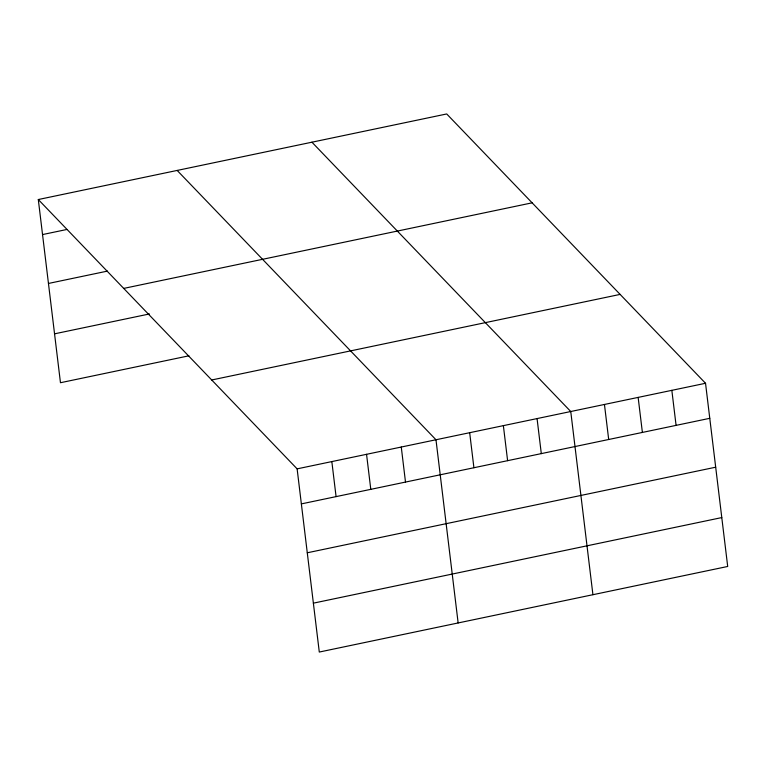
<?xml version="1.0" encoding="UTF-8"?>
<svg xmlns="http://www.w3.org/2000/svg" width="766" height="766" viewBox="0 0 766 766"><rect width="100%" height="100%" fill="white"/><g stroke="black" fill="none" stroke-linecap="round" stroke-linejoin="round"><path stroke-width="1.15" d="M38.3 199.533L446.712 113.952L705.534 383.278L727.7 566.467L319.288 652.048L297.122 468.859L38.3 199.533L60.466 382.722L188.915 355.807M42.542 234.568L66.843 229.484M48.459 283.458L107.47 271.097M123.709 288.409L532.121 202.827M54.549 333.832L149.437 313.955M211.713 379.984L620.125 294.403M297.122 468.859L705.534 383.278M301.364 503.894L709.776 418.313M307.281 552.784L715.683 467.203M313.371 603.158L721.783 517.577M311.934 142.198L570.756 411.514L592.922 594.703M177.157 170.435L435.978 439.761L458.145 622.95M671.839 390.334L676.081 425.369M638.145 397.401L642.387 432.436M604.451 404.458L608.692 439.493M537.062 418.581L541.303 453.616M503.367 425.637L507.609 460.672M469.673 432.704L473.915 467.739M401.269 447.038L405.501 482.073M366.55 454.305L370.792 489.34M331.841 461.582L336.073 496.617"/></g></svg>
